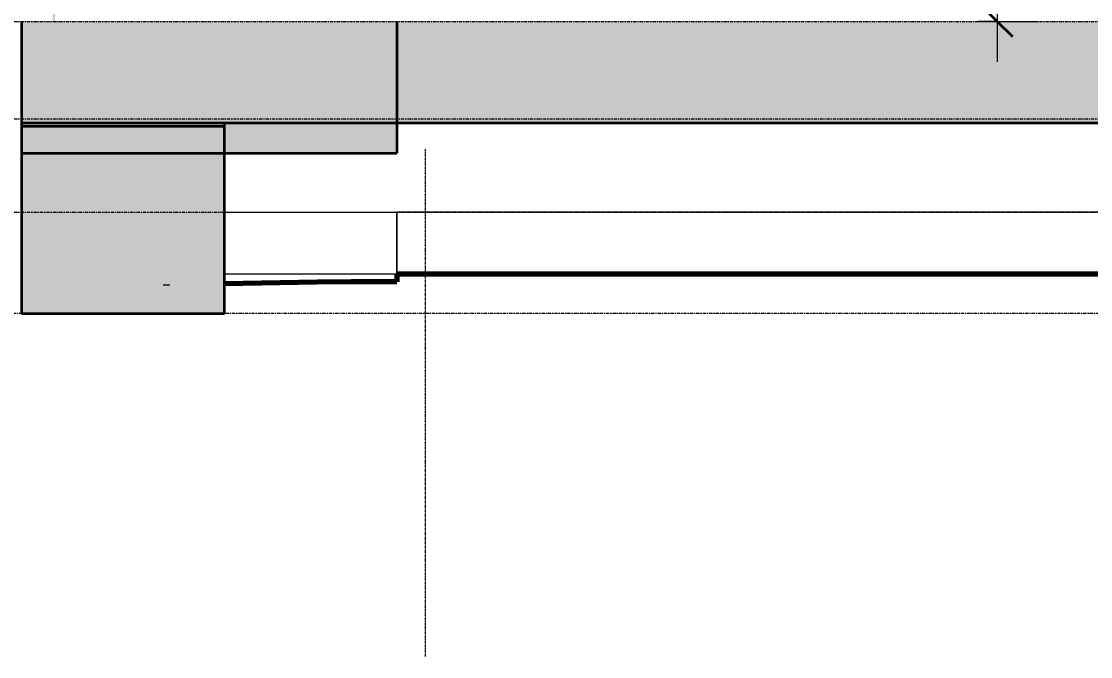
# Model space of a CAD drawing. Header units: centimetres. Extents: x -336 to 16318, y -437 to 1921.
# Drawn here: x 10213 to 10739, y -219 to 94 of the extents above; entities that cross this region are included whole.
import ezdxf

# ---------------------------------------------------------------- set-up
doc = ezdxf.new("R2010")
doc.units = ezdxf.units.CM
doc.linetypes.add('Centre', pattern=[3.175, 0.635, -0.475, 1.59, -0.475])
doc.linetypes.add('Grid Line', pattern=[2.2225, 1.27, -0.3175, 0.3175, -0.3175])
for name, color, linetype, lineweight in [('A-ANNO-DIMS', 7, 'Continuous', 9), ('A-ANNO-DIMS-100', 7, 'Continuous', 9), ('A-FLOR', 7, 'Continuous', 9), ('A-FLOR-LEVL', 7, 'Continuous', 9), ('A-FLOR-PATT', 7, 'Continuous', 35), ('A-WALL', 7, 'Continuous', 9), ('A-WALL-PATT', 7, 'Continuous', 35), ('C-BLDG-PADS', 7, 'Continuous', 9), ('C-TOPO', 7, 'Continuous', 9), ('S-GRID', 7, 'Continuous', 9)]:
    doc.layers.add(name, color=color, linetype=linetype, lineweight=lineweight)
doc.styles.add('Century Gothic_1', font='GOTHIC.TTF', dxfattribs={"height": 15})
doc.dimstyles.new('FCA_N_Cotas_E100', dxfattribs={"dimscale": 30.48, "dimtxt": 15.662524, "dimasz": 0.492126, "dimexe": 0.656168, "dimexo": 0.656168, "dimgap": 0.032808, "dimtad": 1, "dimlfac": 0.01, "dimrnd": 0.01, "dimzin": 0, "dimdsep": 46, "dimtxsty": 'Century Gothic_1', "dimblk1": 'OBLIQUE', "dimblk2": 'OBLIQUE', "dimsah": 1, "dimcen": 0.09, "dimdle": 0.656168, "dimazin": 2, "dimtfac": 1, "dimtdec": 4, "dimtix": 1, "dimtmove": 0, "dimatfit": 3, "dimfxl": 1, "dimtvp": 1, "dimtolj": 1, "dimtzin": 0, "dimarcsym": 2})

# ---------------------------------------------------------------- blocks, each defined once
blk = doc.blocks.new('PQ_RVR_EST-01_ZZ_ZZ_MO_T_A_rvt-2-Section 7')
at = {"layer": 'A-FLOR-PATT', "lineweight": 9, "true_color": 0x9a9a9a}
blk.add_hatch(color=253, dxfattribs=at).paths.add_polyline_path([(6015.76, 44), (6087.71, 44), (6087.71, 94), (2363.02, 94), (2363.02, 44), (5918.32, 44)])
at = {"layer": 'A-WALL-PATT', "lineweight": 9, "true_color": 0x9a9a9a}
blk.add_hatch(color=253, dxfattribs=at).paths.add_polyline_path([(2449.69, -50), (2449.69, 44), (2363.02, 44), (2363.02, 94), (2349.69, 94), (2349.69, -50)])
at = {"layer": 'A-FLOR', "lineweight": 35}
blk.add_line((2449.69, 44), (5818.32, 44), dxfattribs=at)
at = {"layer": 'A-WALL', "lineweight": 35}
for p, q in [((2349.69, 94), (2349.69, -50)), ((2449.69, -50), (2449.69, 44)), ((2349.69, -50), (2449.69, -50))]:
    blk.add_line(p, q, dxfattribs=at)
blk = doc.blocks.new('DIMBLOCK56-Section 7')
at = {"layer": 'A-ANNO-DIMS-100'}
for p, q in [((10693.48, 608.8), (10693.48, 74)), ((10693.48, 588.8), (10684.09, 588.8)), ((10693.48, 588.8), (10713.48, 588.8)), ((10693.48, 94), (10684.09, 94)), ((10693.48, 94), (10713.48, 94))]:
    blk.add_line(p, q, dxfattribs=at)
at = {"layer": 'A-ANNO-DIMS-100', "lineweight": 35}
for p, q in [((10693.48, 588.8), (10685.98, 596.3)), ((10693.48, 588.8), (10700.98, 581.3)), ((10693.48, 94), (10685.98, 101.5)), ((10693.48, 94), (10700.98, 86.5))]:
    blk.add_line(p, q, dxfattribs=at)
at = {"layer": 'A-ANNO-DIMS-100', "color": 0, "insert": (10673.26, 321.01), "char_height": 15, "width": 48.9267, "attachment_point": 1, "rotation": 90, "line_spacing_factor": 0.984502, "style": 'Century Gothic_1'}
blk.add_mtext('4.95', dxfattribs=at)
blk = doc.blocks.new('_Oblique')
at = {"color": 0, "linetype": 'ByBlock', "lineweight": -2}
blk.add_line((-0.5, -0.5), (0.5, 0.5), dxfattribs=at)

msp = doc.modelspace()

# ---------------------------------------------------------------- hatches: boundary and pattern name
at = {"layer": 'A-FLOR-PATT', "lineweight": 9, "true_color": 0x9a9a9a}
for points in [[(13777.229, 44), (13781.621, 44), (13781.621, 94), (10397.906, 94), (10397.906, 44), (13675.393, 44)], [(10314.799, 29), (10397.906, 29), (10397.906, 44), (10212.995, 44), (10212.995, 29)]]:
    msp.add_hatch(color=253, dxfattribs=at).paths.add_polyline_path(points)
at = {"layer": 'A-WALL-PATT', "lineweight": 9, "true_color": 0x808080}
h = msp.add_hatch(dxfattribs=at)
h.set_pattern_fill('FP_22', color=8, style=0, pattern_type=2)
h.set_pattern_definition([(90, (10229.812315, 712.001), (-0.04148, 3e-18), [])])
h.paths.add_polyline_path([(10228.399, 94), (10229.603, 94), (10229.603, 394), (10229.808, 394), (10229.808, 588.801), (10228.399, 588.801), (10228.399, 134)])
h = msp.add_hatch(dxfattribs=at)
h.set_pattern_fill('FP_21', color=8, style=0, pattern_type=2)
h.set_pattern_definition([(90, (12329.9, 712), (-30, 2e-15), [])])
h.paths.add_polyline_path([(10212.962, 94), (10228.068, 94), (10228.068, 515.53), (10225.53, 515.53), (10225.53, 514.53), (10146.252, 514.53), (10106.498, 94), (10212.821, 94)])
h.paths.add_polyline_path([(10045.364, 94), (10062.238, 94), (10062.238, 514.53), (10045.364, 514.53), (10045.364, 96.5)])
at = {"layer": 'A-WALL-PATT', "lineweight": 9, "true_color": 0x9a9a9a}
msp.add_hatch(color=253, dxfattribs=at).paths.add_polyline_path([(10312.995, -50), (10312.995, 42.139), (10212.995, 42.139), (10212.995, -50)])

# ---------------------------------------------------------------- linework, layer by layer
at = {"layer": 'A-FLOR', "lineweight": 35}
for p, q in [((10397.906, 94), (10397.906, 29)), ((10212.995, 44), (13781.621, 44)), ((10212.995, 44), (10212.995, 29)), ((10212.995, 29), (10397.906, 29))]:
    msp.add_line(p, q, dxfattribs=at)
at = {"layer": 'A-FLOR-LEVL', "color": 253, "linetype": 'Centre', "true_color": 0xaaaaaa}
for p, q in [((7411.125, 94), (14313.542, 94)), ((7411.125, 46.025), (14440.542, 46.025)), ((7411.125, 0), (14313.542, 0)), ((14440.542, -50), (7411.125, -50))]:
    msp.add_line(p, q, dxfattribs=at)
at = {"layer": 'A-WALL', "lineweight": 35}
for p, q in [((10312.995, 42.139), (10212.995, 42.139)), ((10312.995, -50), (10312.995, 42.139)), ((10212.995, 29), (10212.995, -50)), ((10212.995, -50), (10312.995, -50))]:
    msp.add_line(p, q, dxfattribs=at)
at = {"layer": 'C-BLDG-PADS', "color": 253, "true_color": 0xaaaaaa}
for p, q in [((10312.995, 0), (10397.906, 0)), ((10397.705, 0), (10397.705, -30.48)), ((10397.906, -30.48), (10312.995, -30.48))]:
    msp.add_line(p, q, dxfattribs=at)
at = {"layer": 'C-BLDG-PADS', "color": 253, "lineweight": 18, "true_color": 0xaaaaaa}
for p, q in [((13781.621, 0), (10397.906, 0)), ((10397.906, 0), (10397.906, -30.48)), ((10397.906, -30.48), (13781.621, -30.48))]:
    msp.add_line(p, q, dxfattribs=at)
at = {"layer": 'C-TOPO', "color": 253, "true_color": 0xaaaaaa}
for p, q in [((10397.705, -30.496), (10312.995, -30.496)), ((10397.705, -30.496), (10312.995, -30.496)), ((10397.902, -30.496), (10397.705, -30.496)), ((10397.705, -30.496), (10397.902, -30.496)), ((10397.902, -30.496), (10503.137, -30.496)), ((10397.902, -32.993), (10397.902, -30.496)), ((10503.137, -30.496), (10509.214, -30.496)), ((12496.669, -30.496), (10509.214, -30.496)), ((10282.77, -35.859), (10286.036, -35.78)), ((10358.689, -34.508), (10312.995, -35.308)), ((10375.398, -34.343), (10358.689, -34.508)), ((10375.398, -34.343), (10397.705, -34.275)), ((10397.902, -34.372), (10375.398, -34.343)), ((10397.705, -34.275), (10397.902, -34.372)), ((10397.902, -34.372), (10397.705, -34.275)), ((10397.902, -34.372), (10397.902, -32.993))]:
    msp.add_line(p, q, dxfattribs=at)
at = {"layer": 'C-TOPO', "color": 253, "lineweight": 70, "true_color": 0xaaaaaa}
for p, q in [((10503.137, -30.496), (10397.902, -30.496)), ((10509.214, -30.496), (10503.137, -30.496)), ((12496.669, -30.496), (10509.214, -30.496)), ((10358.689, -34.508), (10312.995, -35.308)), ((10375.398, -34.343), (10358.689, -34.508)), ((10397.902, -34.372), (10375.398, -34.343))]:
    msp.add_line(p, q, dxfattribs=at)
at = {"layer": 'C-TOPO', "color": 253, "lineweight": 70, "true_color": 0xaaaaaa, "flags": 128}
msp.add_lwpolyline([(10397.902, -30.496), (10397.902, -32.993), (10397.902, -34.372)], dxfattribs=at)
at = {"layer": 'S-GRID', "color": 253, "linetype": 'Grid Line', "true_color": 0xaaaaaa}
msp.add_line((10411.965, -219.006), (10411.965, 30.994), dxfattribs=at)

# ---------------------------------------------------------------- block references
at = {"lineweight": 5}
msp.add_blockref('PQ_RVR_EST-01_ZZ_ZZ_MO_T_A_rvt-2-Section 7', (7863.302, 0), dxfattribs=at)

# ---------------------------------------------------------------- dimensions: what is measured, and where the dimension line sits
at = {"layer": 'A-ANNO-DIMS'}
dim = msp.add_linear_dim(base=(10693.483, 94), p1=(10704.09, 588.801), p2=(10704.09, 94), angle=90, dimstyle='FCA_N_Cotas_E100', override={"dimpost": '<>', "dimfxl": 494.801244}, dxfattribs=at)
dim.commit()
dim.dimension.update_dxf_attribs({"geometry": 'DIMBLOCK56-Section 7', "text_midpoint": (10684.606, 341.401)})

doc.saveas('drawing.dxf')
